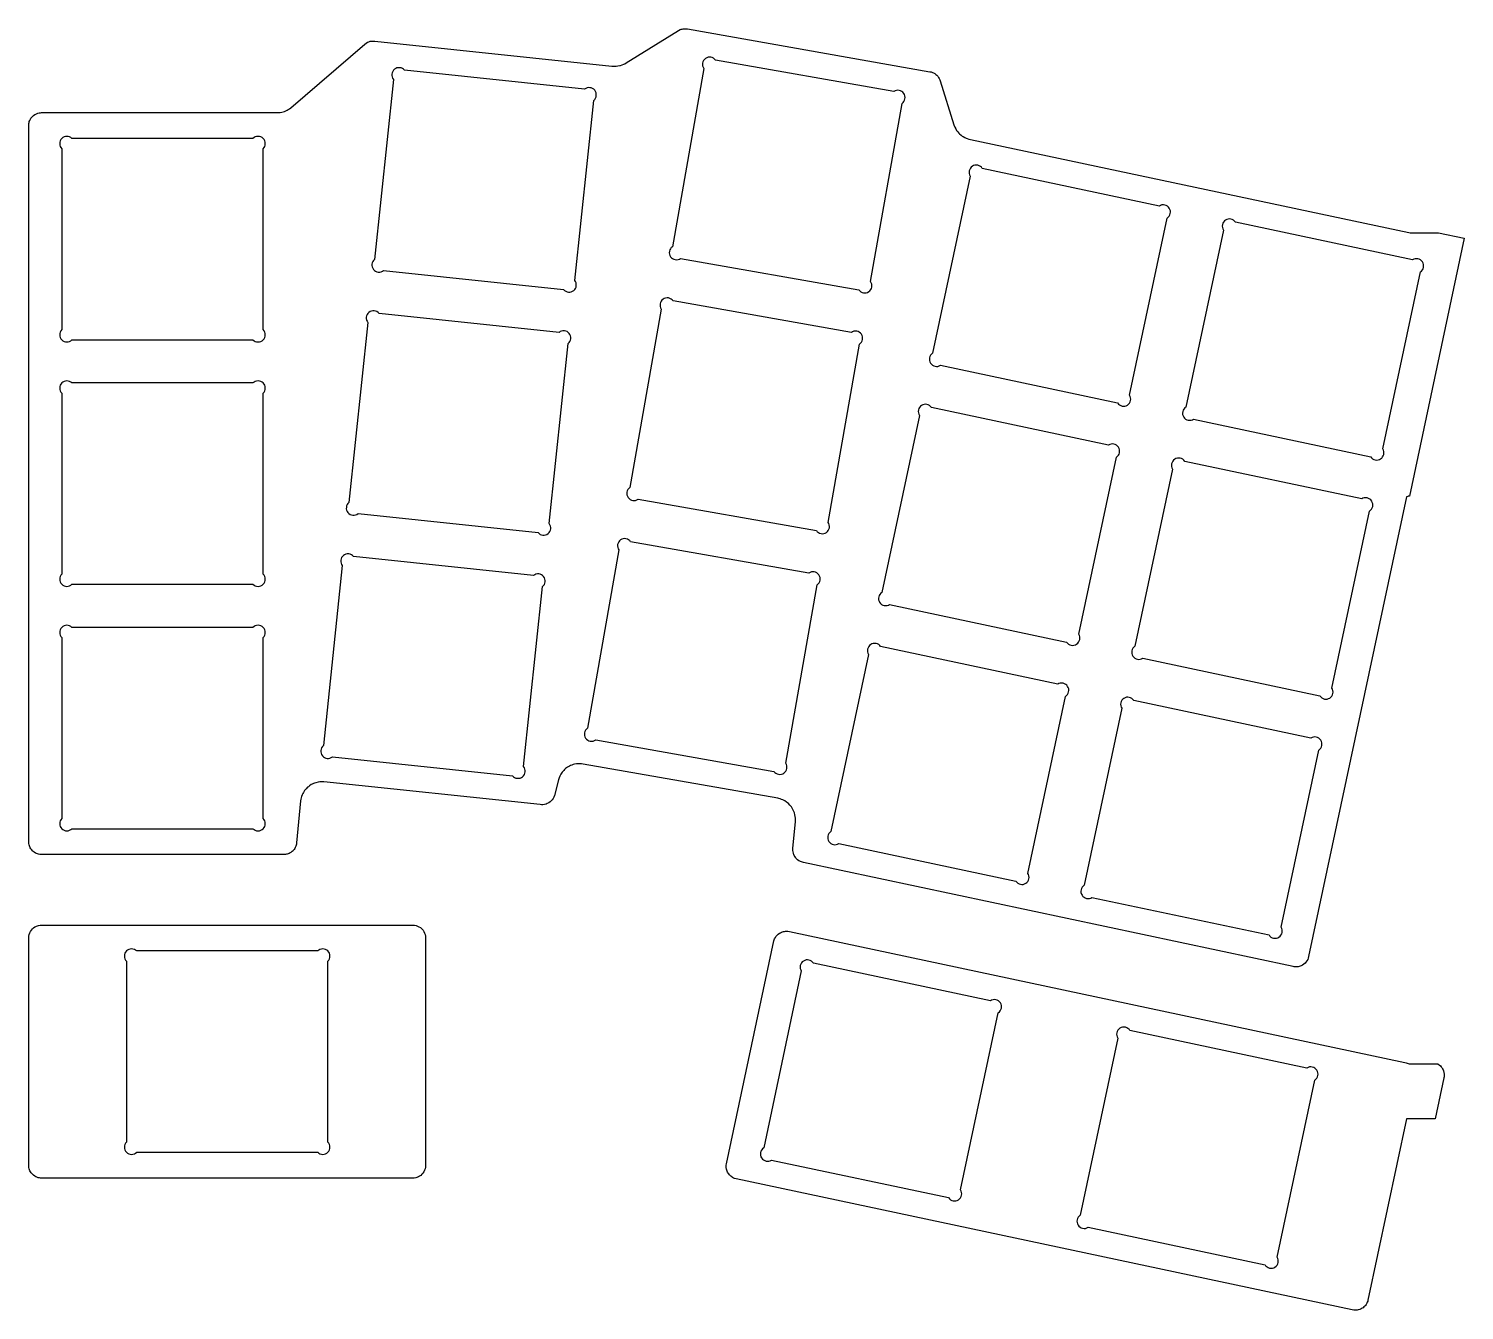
# Model space of a CAD drawing. Header units: millimetres. Extents: x -110 to -10.2, y -15.2 to 74.
import ezdxf

# ---------------------------------------------------------------- set-up
doc = ezdxf.new("R2010")
doc.units = ezdxf.units.MM

msp = doc.modelspace()

# ---------------------------------------------------------------- linework, layer by layer
at = {"layer": 'OUTLINE'}
for points in [[(-110.05, 67.248), (-110.045, 67.323), (-110.038, 67.38), (-110.027, 67.436), (-110.007, 67.508), (-109.981, 67.578), (-109.958, 67.63), (-109.932, 67.679), (-109.892, 67.743), (-109.847, 67.803), (-109.81, 67.845), (-109.771, 67.885), (-109.714, 67.935), (-109.622, 67.999), (-109.557, 68.036), (-109.506, 68.06), (-109.42, 68.092), (-109.327, 68.116), (-109.235, 68.129), (-109.156, 68.133), (-92.773, 68.134), (-92.652, 68.138), (-92.562, 68.147), (-92.439, 68.169), (-92.345, 68.193), (-92.259, 68.221), (-92.168, 68.257), (-92.087, 68.295), (-92.001, 68.341), (-91.925, 68.389), (-91.825, 68.463), (-86.685, 72.904), (-86.596, 72.969), (-86.494, 73.026), (-86.39, 73.067), (-86.3, 73.092), (-86.226, 73.104), (-86.151, 73.111), (-86.076, 73.111), (-85.982, 73.104), (-69.501, 71.371), (-69.387, 71.361), (-69.262, 71.36), (-69.199, 71.363), (-69.075, 71.377), (-68.952, 71.401), (-68.892, 71.417), (-68.773, 71.456), (-68.659, 71.506), (-68.603, 71.534), (-68.5, 71.594), (-64.859, 73.856), (-64.758, 73.905), (-64.687, 73.93), (-64.616, 73.948), (-64.542, 73.961), (-64.487, 73.967), (-64.43, 73.969), (-64.355, 73.967), (-64.234, 73.95), (-47.399, 70.982), (-47.298, 70.96), (-47.21, 70.932), (-47.124, 70.894), (-47.043, 70.847), (-46.967, 70.793), (-46.897, 70.73), (-46.834, 70.661), (-46.778, 70.585), (-46.731, 70.505), (-46.693, 70.421), (-46.665, 70.341), (-45.711, 67.282), (-45.673, 67.176), (-45.648, 67.119), (-45.591, 67.008), (-45.525, 66.901), (-45.443, 66.792), (-45.368, 66.707), (-45.324, 66.663), (-45.221, 66.573), (-45.13, 66.505), (-45.078, 66.471), (-44.959, 66.404), (-44.856, 66.357), (-44.798, 66.335), (-44.678, 66.297), (-44.563, 66.27), (-14.073, 59.789), (-14, 59.78), (-12.023, 59.778), (-10.226, 59.396), (-14.038, 41.457), (-14.13, 41.457), (-14.149, 41.432), (-14.252, 41.416), (-21.048, 9.445), (-21.074, 9.345), (-21.116, 9.241), (-21.17, 9.143), (-21.236, 9.052), (-21.3, 8.983), (-21.385, 8.91), (-21.478, 8.847), (-21.579, 8.797), (-21.647, 8.772), (-21.717, 8.752), (-21.777, 8.739), (-21.851, 8.73), (-21.907, 8.727), (-21.982, 8.728), (-22.057, 8.735), (-22.12, 8.747), (-56.163, 15.983), (-56.253, 16.004), (-56.324, 16.027), (-56.376, 16.049), (-56.427, 16.073), (-56.492, 16.111), (-56.583, 16.177), (-56.638, 16.227), (-56.677, 16.268), (-56.713, 16.311), (-56.757, 16.372), (-56.814, 16.469), (-56.844, 16.537), (-56.863, 16.59), (-56.879, 16.644), (-56.895, 16.718), (-56.907, 16.829), (-56.905, 16.949), (-56.739, 18.848), (-56.734, 18.94), (-56.737, 19.065), (-56.749, 19.189), (-56.773, 19.312), (-56.806, 19.433), (-56.861, 19.577), (-56.932, 19.718), (-57.015, 19.848), (-57.114, 19.971), (-57.223, 20.081), (-57.345, 20.181), (-57.474, 20.266), (-57.614, 20.339), (-57.699, 20.374), (-57.789, 20.406), (-57.878, 20.43), (-57.968, 20.449), (-71.489, 22.833), (-71.607, 22.85), (-71.703, 22.857), (-71.795, 22.858), (-71.952, 22.846), (-72.104, 22.818), (-72.196, 22.793), (-72.283, 22.764), (-72.372, 22.727), (-72.455, 22.687), (-72.591, 22.607), (-72.714, 22.515), (-72.786, 22.452), (-72.851, 22.387), (-72.954, 22.266), (-73.041, 22.139), (-73.116, 22), (-73.164, 21.885), (-73.21, 21.741), (-73.498, 20.648), (-73.537, 20.541), (-73.589, 20.441), (-73.652, 20.348), (-73.724, 20.267), (-73.797, 20.202), (-73.888, 20.137), (-73.988, 20.084), (-74.075, 20.05), (-74.183, 20.021), (-74.292, 20.006), (-74.388, 20.003), (-74.48, 20.01), (-89.526, 21.592), (-89.683, 21.597), (-89.808, 21.59), (-89.932, 21.572), (-90.081, 21.536), (-90.173, 21.506), (-90.257, 21.472), (-90.344, 21.43), (-90.399, 21.401), (-90.529, 21.318), (-90.605, 21.259), (-90.653, 21.219), (-90.762, 21.111), (-90.825, 21.038), (-90.863, 20.988), (-90.948, 20.86), (-90.994, 20.776), (-91.033, 20.693), (-91.078, 20.577), (-91.106, 20.485), (-91.127, 20.396), (-91.146, 20.273), (-91.423, 17.349), (-91.434, 17.268), (-91.451, 17.195), (-91.474, 17.124), (-91.495, 17.071), (-91.519, 17.021), (-91.556, 16.956), (-91.599, 16.894), (-91.634, 16.85), (-91.672, 16.808), (-91.724, 16.758), (-91.769, 16.721), (-91.83, 16.678), (-91.879, 16.649), (-91.946, 16.615), (-92.015, 16.587), (-92.068, 16.569), (-92.123, 16.555), (-92.192, 16.543), (-92.271, 16.535), (-92.345, 16.534), (-109.192, 16.535), (-109.267, 16.541), (-109.359, 16.558), (-109.449, 16.585), (-109.518, 16.613), (-109.585, 16.646), (-109.665, 16.696), (-109.739, 16.753), (-109.793, 16.804), (-109.843, 16.86), (-109.899, 16.935), (-109.947, 17.016), (-109.979, 17.084), (-110.005, 17.154), (-110.026, 17.226), (-110.04, 17.3), (-110.049, 17.393)], [(-51.425, 56.007), (-51.418, 56.105), (-51.43, 56.202), (-51.46, 56.295), (-51.508, 56.38), (-49.323, 68.775), (-49.248, 68.839), (-49.188, 68.916), (-49.143, 69.003), (-49.117, 69.098), (-49.109, 69.196), (-49.121, 69.293), (-49.152, 69.386), (-49.2, 69.471), (-49.264, 69.546), (-49.341, 69.606), (-49.428, 69.651), (-49.523, 69.677), (-49.62, 69.685), (-49.718, 69.673), (-49.811, 69.642), (-49.896, 69.594), (-62.291, 71.78), (-62.355, 71.854), (-62.432, 71.915), (-62.519, 71.959), (-62.613, 71.985), (-62.711, 71.993), (-62.809, 71.981), (-62.902, 71.951), (-62.987, 71.903), (-63.061, 71.839), (-63.122, 71.762), (-63.166, 71.674), (-63.193, 71.58), (-63.2, 71.482), (-63.188, 71.385), (-63.158, 71.292), (-63.11, 71.206), (-65.295, 58.812), (-65.37, 58.748), (-65.43, 58.671), (-65.475, 58.583), (-65.501, 58.489), (-65.508, 58.391), (-65.497, 58.294), (-65.466, 58.201), (-65.418, 58.115), (-65.354, 58.041), (-65.277, 57.98), (-65.19, 57.936), (-65.095, 57.91), (-64.998, 57.902), (-64.9, 57.914), (-64.807, 57.944), (-64.722, 57.992), (-52.327, 55.807), (-52.263, 55.733), (-52.186, 55.672), (-52.099, 55.628), (-52.004, 55.601), (-51.907, 55.594), (-51.809, 55.606), (-51.716, 55.636), (-51.631, 55.684), (-51.556, 55.748), (-51.496, 55.825), (-51.452, 55.912)], [(-71.972, 56.099), (-71.971, 56.198), (-71.99, 56.294), (-72.027, 56.385), (-72.08, 56.466), (-70.765, 68.983), (-70.695, 69.052), (-70.64, 69.133), (-70.602, 69.224), (-70.582, 69.32), (-70.582, 69.418), (-70.6, 69.514), (-70.637, 69.605), (-70.691, 69.686), (-70.76, 69.756), (-70.841, 69.811), (-70.931, 69.849), (-71.027, 69.869), (-71.125, 69.87), (-71.222, 69.851), (-71.312, 69.814), (-71.394, 69.76), (-83.911, 71.076), (-83.98, 71.146), (-84.061, 71.201), (-84.151, 71.239), (-84.247, 71.259), (-84.345, 71.259), (-84.442, 71.241), (-84.532, 71.204), (-84.614, 71.15), (-84.684, 71.081), (-84.739, 71), (-84.777, 70.91), (-84.797, 70.814), (-84.798, 70.716), (-84.779, 70.619), (-84.742, 70.529), (-84.688, 70.447), (-86.004, 57.93), (-86.074, 57.861), (-86.129, 57.78), (-86.167, 57.69), (-86.186, 57.594), (-86.187, 57.496), (-86.169, 57.399), (-86.132, 57.308), (-86.078, 57.227), (-86.009, 57.157), (-85.928, 57.102), (-85.837, 57.064), (-85.741, 57.044), (-85.643, 57.043), (-85.547, 57.062), (-85.456, 57.099), (-85.374, 57.153), (-72.858, 55.837), (-72.789, 55.767), (-72.708, 55.712), (-72.617, 55.674), (-72.521, 55.655), (-72.423, 55.654), (-72.327, 55.672), (-72.236, 55.709), (-72.154, 55.763), (-72.085, 55.832), (-72.03, 55.913), (-71.992, 56.003)], [(-93.604, 52.687), (-93.613, 52.785), (-93.642, 52.878), (-93.688, 52.965), (-93.75, 53.041), (-93.75, 65.626), (-93.688, 65.702), (-93.642, 65.789), (-93.613, 65.882), (-93.604, 65.98), (-93.613, 66.078), (-93.642, 66.171), (-93.688, 66.258), (-93.75, 66.334), (-93.826, 66.396), (-93.912, 66.442), (-94.006, 66.47), (-94.104, 66.48), (-94.201, 66.47), (-94.295, 66.442), (-94.381, 66.396), (-94.457, 66.334), (-107.043, 66.334), (-107.119, 66.396), (-107.205, 66.442), (-107.299, 66.47), (-107.396, 66.48), (-107.494, 66.47), (-107.588, 66.442), (-107.674, 66.396), (-107.75, 66.334), (-107.812, 66.258), (-107.858, 66.171), (-107.887, 66.078), (-107.896, 65.98), (-107.887, 65.882), (-107.858, 65.789), (-107.812, 65.702), (-107.75, 65.626), (-107.75, 53.041), (-107.812, 52.965), (-107.858, 52.878), (-107.887, 52.785), (-107.896, 52.687), (-107.887, 52.59), (-107.858, 52.496), (-107.812, 52.409), (-107.75, 52.334), (-107.674, 52.271), (-107.588, 52.225), (-107.494, 52.197), (-107.396, 52.187), (-107.299, 52.197), (-107.205, 52.225), (-107.119, 52.271), (-107.043, 52.334), (-94.457, 52.334), (-94.381, 52.271), (-94.295, 52.225), (-94.201, 52.197), (-94.104, 52.187), (-94.006, 52.197), (-93.912, 52.225), (-93.826, 52.271), (-93.75, 52.334), (-93.688, 52.409), (-93.642, 52.496), (-93.613, 52.59)], [(-33.432, 48.112), (-33.421, 48.21), (-33.43, 48.307), (-33.457, 48.402), (-33.502, 48.489), (-30.885, 60.799), (-30.809, 60.861), (-30.745, 60.936), (-30.698, 61.021), (-30.668, 61.115), (-30.658, 61.212), (-30.666, 61.31), (-30.693, 61.404), (-30.738, 61.491), (-30.799, 61.568), (-30.874, 61.631), (-30.96, 61.678), (-31.054, 61.708), (-31.151, 61.719), (-31.249, 61.71), (-31.343, 61.683), (-31.43, 61.638), (-43.741, 64.255), (-43.802, 64.331), (-43.877, 64.395), (-43.963, 64.442), (-44.056, 64.472), (-44.153, 64.482), (-44.251, 64.474), (-44.345, 64.447), (-44.432, 64.402), (-44.509, 64.341), (-44.572, 64.266), (-44.619, 64.18), (-44.649, 64.086), (-44.66, 63.989), (-44.652, 63.891), (-44.624, 63.797), (-44.579, 63.71), (-47.196, 51.399), (-47.273, 51.338), (-47.336, 51.263), (-47.383, 51.177), (-47.413, 51.084), (-47.424, 50.987), (-47.415, 50.889), (-47.388, 50.795), (-47.343, 50.708), (-47.282, 50.631), (-47.207, 50.568), (-47.121, 50.521), (-47.028, 50.491), (-46.93, 50.48), (-46.833, 50.488), (-46.738, 50.516), (-46.651, 50.561), (-34.341, 47.944), (-34.279, 47.867), (-34.204, 47.804), (-34.119, 47.757), (-34.025, 47.727), (-33.928, 47.716), (-33.83, 47.725), (-33.736, 47.752), (-33.649, 47.797), (-33.572, 47.858), (-33.509, 47.933), (-33.462, 48.019)], [(-15.826, 44.37), (-15.815, 44.467), (-15.823, 44.565), (-15.85, 44.659), (-15.895, 44.746), (-13.279, 57.057), (-13.202, 57.118), (-13.139, 57.193), (-13.091, 57.279), (-13.062, 57.372), (-13.051, 57.47), (-13.059, 57.567), (-13.086, 57.662), (-13.132, 57.749), (-13.193, 57.825), (-13.268, 57.888), (-13.354, 57.936), (-13.447, 57.965), (-13.544, 57.976), (-13.642, 57.968), (-13.736, 57.941), (-13.823, 57.896), (-26.134, 60.512), (-26.195, 60.589), (-26.27, 60.652), (-26.356, 60.7), (-26.449, 60.729), (-26.547, 60.74), (-26.644, 60.732), (-26.739, 60.705), (-26.826, 60.659), (-26.902, 60.598), (-26.965, 60.523), (-27.013, 60.437), (-27.042, 60.344), (-27.053, 60.247), (-27.045, 60.149), (-27.018, 60.055), (-26.973, 59.968), (-29.589, 47.657), (-29.666, 47.596), (-29.729, 47.521), (-29.776, 47.435), (-29.806, 47.342), (-29.817, 47.244), (-29.809, 47.147), (-29.781, 47.052), (-29.736, 46.965), (-29.675, 46.889), (-29.6, 46.826), (-29.514, 46.778), (-29.421, 46.749), (-29.324, 46.738), (-29.226, 46.746), (-29.132, 46.773), (-29.045, 46.818), (-16.734, 44.202), (-16.673, 44.125), (-16.598, 44.062), (-16.512, 44.015), (-16.419, 43.985), (-16.321, 43.974), (-16.224, 43.982), (-16.129, 44.01), (-16.042, 44.055), (-15.966, 44.116), (-15.903, 44.191), (-15.855, 44.277)], [(-54.377, 39.265), (-54.37, 39.363), (-54.382, 39.46), (-54.412, 39.553), (-54.46, 39.639), (-52.275, 52.033), (-52.2, 52.097), (-52.14, 52.174), (-52.095, 52.262), (-52.069, 52.356), (-52.062, 52.454), (-52.073, 52.551), (-52.104, 52.644), (-52.152, 52.73), (-52.216, 52.804), (-52.293, 52.865), (-52.38, 52.909), (-52.475, 52.935), (-52.572, 52.943), (-52.67, 52.931), (-52.763, 52.901), (-52.848, 52.852), (-65.243, 55.038), (-65.307, 55.112), (-65.384, 55.173), (-65.471, 55.217), (-65.566, 55.244), (-65.663, 55.251), (-65.761, 55.239), (-65.854, 55.209), (-65.939, 55.161), (-66.014, 55.097), (-66.074, 55.02), (-66.118, 54.932), (-66.145, 54.838), (-66.152, 54.74), (-66.14, 54.643), (-66.11, 54.55), (-66.062, 54.464), (-68.247, 42.07), (-68.322, 42.006), (-68.382, 41.929), (-68.427, 41.841), (-68.453, 41.747), (-68.461, 41.649), (-68.449, 41.552), (-68.418, 41.459), (-68.37, 41.373), (-68.306, 41.299), (-68.229, 41.239), (-68.142, 41.194), (-68.047, 41.168), (-67.95, 41.16), (-67.852, 41.172), (-67.759, 41.203), (-67.674, 41.251), (-55.279, 39.065), (-55.215, 38.991), (-55.138, 38.93), (-55.051, 38.886), (-54.957, 38.86), (-54.859, 38.852), (-54.761, 38.864), (-54.668, 38.894), (-54.583, 38.942), (-54.509, 39.006), (-54.448, 39.083), (-54.404, 39.171)], [(-73.749, 39.193), (-73.748, 39.291), (-73.767, 39.387), (-73.804, 39.478), (-73.857, 39.56), (-72.542, 52.076), (-72.472, 52.145), (-72.417, 52.226), (-72.379, 52.317), (-72.359, 52.413), (-72.359, 52.511), (-72.377, 52.607), (-72.414, 52.698), (-72.468, 52.78), (-72.537, 52.849), (-72.618, 52.904), (-72.708, 52.942), (-72.804, 52.962), (-72.902, 52.963), (-72.999, 52.944), (-73.089, 52.907), (-73.171, 52.853), (-85.688, 54.169), (-85.757, 54.239), (-85.838, 54.294), (-85.928, 54.332), (-86.024, 54.352), (-86.122, 54.352), (-86.219, 54.334), (-86.309, 54.297), (-86.391, 54.243), (-86.461, 54.174), (-86.516, 54.093), (-86.554, 54.003), (-86.574, 53.907), (-86.575, 53.809), (-86.556, 53.712), (-86.519, 53.622), (-86.465, 53.54), (-87.781, 41.023), (-87.851, 40.954), (-87.906, 40.873), (-87.944, 40.783), (-87.963, 40.687), (-87.964, 40.589), (-87.946, 40.492), (-87.909, 40.402), (-87.855, 40.32), (-87.786, 40.25), (-87.705, 40.195), (-87.614, 40.157), (-87.518, 40.137), (-87.42, 40.136), (-87.324, 40.155), (-87.233, 40.192), (-87.151, 40.246), (-74.635, 38.93), (-74.566, 38.86), (-74.485, 38.805), (-74.394, 38.767), (-74.298, 38.748), (-74.2, 38.747), (-74.104, 38.765), (-74.013, 38.802), (-73.931, 38.856), (-73.862, 38.925), (-73.807, 39.006), (-73.769, 39.097)], [(-93.604, 35.687), (-93.613, 35.785), (-93.642, 35.878), (-93.688, 35.965), (-93.75, 36.041), (-93.75, 48.626), (-93.688, 48.702), (-93.642, 48.789), (-93.613, 48.882), (-93.604, 48.98), (-93.613, 49.078), (-93.642, 49.171), (-93.688, 49.258), (-93.75, 49.334), (-93.826, 49.396), (-93.912, 49.442), (-94.006, 49.47), (-94.104, 49.48), (-94.201, 49.47), (-94.295, 49.442), (-94.381, 49.396), (-94.457, 49.334), (-107.043, 49.334), (-107.119, 49.396), (-107.205, 49.442), (-107.299, 49.47), (-107.396, 49.48), (-107.494, 49.47), (-107.588, 49.442), (-107.674, 49.396), (-107.75, 49.334), (-107.812, 49.258), (-107.858, 49.171), (-107.887, 49.078), (-107.896, 48.98), (-107.887, 48.882), (-107.858, 48.789), (-107.812, 48.702), (-107.75, 48.626), (-107.75, 36.041), (-107.812, 35.965), (-107.858, 35.878), (-107.887, 35.785), (-107.896, 35.687), (-107.887, 35.59), (-107.858, 35.496), (-107.812, 35.409), (-107.75, 35.334), (-107.674, 35.271), (-107.588, 35.225), (-107.494, 35.197), (-107.396, 35.187), (-107.299, 35.197), (-107.205, 35.225), (-107.119, 35.271), (-107.043, 35.334), (-94.457, 35.334), (-94.381, 35.271), (-94.295, 35.225), (-94.201, 35.197), (-94.104, 35.187), (-94.006, 35.197), (-93.912, 35.225), (-93.826, 35.271), (-93.75, 35.334), (-93.688, 35.409), (-93.642, 35.496), (-93.613, 35.59)], [(-36.967, 31.484), (-36.956, 31.581), (-36.964, 31.679), (-36.991, 31.773), (-37.036, 31.86), (-34.42, 44.171), (-34.343, 44.232), (-34.28, 44.307), (-34.233, 44.393), (-34.203, 44.486), (-34.192, 44.584), (-34.2, 44.681), (-34.228, 44.775), (-34.273, 44.863), (-34.334, 44.939), (-34.409, 45.002), (-34.495, 45.05), (-34.588, 45.079), (-34.685, 45.09), (-34.783, 45.082), (-34.877, 45.055), (-34.964, 45.01), (-47.275, 47.626), (-47.336, 47.703), (-47.411, 47.766), (-47.497, 47.813), (-47.59, 47.843), (-47.688, 47.854), (-47.786, 47.846), (-47.88, 47.818), (-47.967, 47.773), (-48.043, 47.712), (-48.107, 47.637), (-48.154, 47.551), (-48.184, 47.458), (-48.194, 47.361), (-48.186, 47.263), (-48.159, 47.169), (-48.114, 47.082), (-50.731, 34.771), (-50.807, 34.71), (-50.87, 34.635), (-50.918, 34.549), (-50.947, 34.456), (-50.958, 34.358), (-50.95, 34.26), (-50.923, 34.166), (-50.878, 34.079), (-50.816, 34.003), (-50.741, 33.939), (-50.656, 33.892), (-50.562, 33.862), (-50.465, 33.852), (-50.367, 33.86), (-50.273, 33.887), (-50.186, 33.932), (-37.875, 31.315), (-37.814, 31.239), (-37.739, 31.176), (-37.653, 31.128), (-37.56, 31.099), (-37.462, 31.088), (-37.365, 31.096), (-37.271, 31.123), (-37.183, 31.168), (-37.107, 31.23), (-37.044, 31.305), (-36.996, 31.39)], [(-19.36, 27.741), (-19.349, 27.839), (-19.358, 27.937), (-19.385, 28.031), (-19.43, 28.118), (-16.813, 40.428), (-16.737, 40.49), (-16.673, 40.565), (-16.626, 40.65), (-16.596, 40.744), (-16.585, 40.841), (-16.594, 40.939), (-16.621, 41.033), (-16.666, 41.12), (-16.727, 41.197), (-16.802, 41.26), (-16.888, 41.307), (-16.981, 41.337), (-17.079, 41.348), (-17.177, 41.339), (-17.271, 41.312), (-17.358, 41.267), (-29.668, 43.884), (-29.73, 43.96), (-29.805, 44.024), (-29.89, 44.071), (-29.984, 44.101), (-30.081, 44.112), (-30.179, 44.103), (-30.273, 44.076), (-30.36, 44.031), (-30.437, 43.97), (-30.5, 43.895), (-30.547, 43.809), (-30.577, 43.716), (-30.588, 43.618), (-30.579, 43.52), (-30.552, 43.426), (-30.507, 43.339), (-33.124, 31.028), (-33.2, 30.967), (-33.264, 30.892), (-33.311, 30.807), (-33.341, 30.713), (-33.352, 30.616), (-33.343, 30.518), (-33.316, 30.424), (-33.271, 30.337), (-33.21, 30.26), (-33.135, 30.197), (-33.049, 30.15), (-32.956, 30.12), (-32.858, 30.109), (-32.76, 30.118), (-32.666, 30.145), (-32.579, 30.19), (-20.268, 27.573), (-20.207, 27.497), (-20.132, 27.433), (-20.047, 27.386), (-19.953, 27.356), (-19.856, 27.345), (-19.758, 27.354), (-19.664, 27.381), (-19.577, 27.426), (-19.5, 27.487), (-19.437, 27.562), (-19.39, 27.648)], [(-57.329, 22.523), (-57.322, 22.621), (-57.334, 22.718), (-57.364, 22.812), (-57.412, 22.897), (-55.227, 35.292), (-55.152, 35.355), (-55.092, 35.433), (-55.047, 35.52), (-55.021, 35.614), (-55.014, 35.712), (-55.025, 35.809), (-55.056, 35.903), (-55.104, 35.988), (-55.168, 36.062), (-55.245, 36.123), (-55.332, 36.167), (-55.427, 36.194), (-55.524, 36.201), (-55.622, 36.189), (-55.715, 36.159), (-55.8, 36.111), (-68.195, 38.296), (-68.259, 38.371), (-68.336, 38.431), (-68.423, 38.475), (-68.518, 38.502), (-68.615, 38.509), (-68.713, 38.498), (-68.806, 38.467), (-68.891, 38.419), (-68.966, 38.355), (-69.026, 38.278), (-69.07, 38.191), (-69.097, 38.096), (-69.104, 37.999), (-69.093, 37.901), (-69.062, 37.808), (-69.014, 37.723), (-71.199, 25.328), (-71.274, 25.264), (-71.334, 25.187), (-71.379, 25.1), (-71.405, 25.005), (-71.413, 24.908), (-71.401, 24.81), (-71.37, 24.717), (-71.322, 24.632), (-71.258, 24.557), (-71.181, 24.497), (-71.094, 24.453), (-70.999, 24.426), (-70.902, 24.419), (-70.804, 24.43), (-70.711, 24.461), (-70.626, 24.509), (-58.231, 22.323), (-58.167, 22.249), (-58.09, 22.189), (-58.003, 22.144), (-57.909, 22.118), (-57.811, 22.11), (-57.714, 22.122), (-57.62, 22.153), (-57.535, 22.201), (-57.461, 22.264), (-57.4, 22.342), (-57.356, 22.429)], [(-75.526, 22.286), (-75.525, 22.384), (-75.544, 22.48), (-75.581, 22.571), (-75.634, 22.653), (-74.319, 35.169), (-74.249, 35.238), (-74.194, 35.319), (-74.156, 35.41), (-74.136, 35.506), (-74.136, 35.604), (-74.154, 35.7), (-74.191, 35.791), (-74.245, 35.873), (-74.314, 35.942), (-74.395, 35.997), (-74.485, 36.036), (-74.581, 36.055), (-74.679, 36.056), (-74.776, 36.037), (-74.866, 36.001), (-74.948, 35.947), (-87.465, 37.262), (-87.534, 37.332), (-87.615, 37.387), (-87.705, 37.425), (-87.801, 37.445), (-87.899, 37.445), (-87.996, 37.427), (-88.086, 37.39), (-88.168, 37.336), (-88.238, 37.267), (-88.293, 37.186), (-88.331, 37.096), (-88.351, 37), (-88.352, 36.902), (-88.333, 36.806), (-88.296, 36.715), (-88.242, 36.633), (-89.558, 24.116), (-89.628, 24.047), (-89.682, 23.966), (-89.721, 23.876), (-89.74, 23.78), (-89.741, 23.682), (-89.722, 23.585), (-89.686, 23.495), (-89.632, 23.413), (-89.563, 23.343), (-89.482, 23.288), (-89.391, 23.25), (-89.295, 23.23), (-89.197, 23.23), (-89.101, 23.248), (-89.01, 23.285), (-88.928, 23.339), (-76.412, 22.023), (-76.343, 21.954), (-76.262, 21.899), (-76.171, 21.86), (-76.075, 21.841), (-75.977, 21.84), (-75.881, 21.859), (-75.79, 21.895), (-75.708, 21.949), (-75.639, 22.018), (-75.584, 22.099), (-75.546, 22.19)], [(-93.613, 18.785), (-93.642, 18.878), (-93.688, 18.965), (-93.75, 19.041), (-93.75, 31.626), (-93.688, 31.702), (-93.642, 31.789), (-93.613, 31.882), (-93.604, 31.98), (-93.613, 32.078), (-93.642, 32.171), (-93.688, 32.258), (-93.75, 32.334), (-93.826, 32.396), (-93.912, 32.442), (-94.006, 32.47), (-94.104, 32.48), (-94.201, 32.47), (-94.295, 32.442), (-94.381, 32.396), (-94.457, 32.334), (-107.043, 32.334), (-107.119, 32.396), (-107.205, 32.442), (-107.299, 32.47), (-107.396, 32.48), (-107.494, 32.47), (-107.588, 32.442), (-107.674, 32.396), (-107.75, 32.334), (-107.812, 32.258), (-107.858, 32.171), (-107.887, 32.078), (-107.896, 31.98), (-107.887, 31.882), (-107.858, 31.789), (-107.812, 31.702), (-107.75, 31.626), (-107.75, 19.041), (-107.812, 18.965), (-107.858, 18.878), (-107.887, 18.785), (-107.896, 18.687), (-107.887, 18.59), (-107.858, 18.496), (-107.812, 18.409), (-107.75, 18.334), (-107.674, 18.271), (-107.588, 18.225), (-107.494, 18.197), (-107.396, 18.187), (-107.299, 18.197), (-107.205, 18.225), (-107.119, 18.271), (-107.043, 18.334), (-94.457, 18.334), (-94.381, 18.271), (-94.295, 18.225), (-94.201, 18.197), (-94.104, 18.187), (-94.006, 18.197), (-93.912, 18.225), (-93.826, 18.271), (-93.75, 18.334), (-93.688, 18.409), (-93.642, 18.496), (-93.613, 18.59), (-93.604, 18.687)], [(-40.501, 14.855), (-40.49, 14.953), (-40.499, 15.05), (-40.526, 15.145), (-40.571, 15.232), (-37.954, 27.542), (-37.878, 27.604), (-37.814, 27.678), (-37.767, 27.764), (-37.737, 27.858), (-37.727, 27.955), (-37.735, 28.053), (-37.762, 28.147), (-37.807, 28.234), (-37.868, 28.311), (-37.943, 28.374), (-38.029, 28.421), (-38.123, 28.451), (-38.22, 28.462), (-38.318, 28.453), (-38.412, 28.426), (-38.499, 28.381), (-50.81, 30.998), (-50.871, 31.074), (-50.946, 31.137), (-51.032, 31.185), (-51.125, 31.215), (-51.222, 31.225), (-51.32, 31.217), (-51.414, 31.19), (-51.501, 31.145), (-51.578, 31.084), (-51.641, 31.009), (-51.688, 30.923), (-51.718, 30.829), (-51.729, 30.732), (-51.721, 30.634), (-51.693, 30.54), (-51.648, 30.453), (-54.265, 18.142), (-54.342, 18.081), (-54.405, 18.006), (-54.452, 17.92), (-54.482, 17.827), (-54.493, 17.73), (-54.484, 17.632), (-54.457, 17.538), (-54.412, 17.451), (-54.351, 17.374), (-54.276, 17.311), (-54.19, 17.264), (-54.097, 17.234), (-53.999, 17.223), (-53.902, 17.231), (-53.807, 17.259), (-53.72, 17.304), (-41.41, 14.687), (-41.348, 14.61), (-41.273, 14.547), (-41.188, 14.5), (-41.094, 14.47), (-40.997, 14.459), (-40.899, 14.468), (-40.805, 14.495), (-40.718, 14.54), (-40.641, 14.601), (-40.578, 14.676), (-40.531, 14.762)], [(-22.895, 11.113), (-22.884, 11.21), (-22.892, 11.308), (-22.919, 11.402), (-22.964, 11.489), (-20.348, 23.8), (-20.271, 23.861), (-20.208, 23.936), (-20.16, 24.022), (-20.131, 24.115), (-20.12, 24.213), (-20.128, 24.31), (-20.155, 24.405), (-20.201, 24.492), (-20.262, 24.568), (-20.337, 24.631), (-20.422, 24.679), (-20.516, 24.708), (-20.613, 24.719), (-20.711, 24.711), (-20.805, 24.684), (-20.892, 24.639), (-33.203, 27.255), (-33.264, 27.332), (-33.339, 27.395), (-33.425, 27.442), (-33.518, 27.472), (-33.616, 27.483), (-33.713, 27.475), (-33.808, 27.447), (-33.895, 27.402), (-33.971, 27.341), (-34.034, 27.266), (-34.082, 27.18), (-34.111, 27.087), (-34.122, 26.99), (-34.114, 26.892), (-34.087, 26.798), (-34.042, 26.711), (-36.658, 14.4), (-36.735, 14.339), (-36.798, 14.264), (-36.845, 14.178), (-36.875, 14.085), (-36.886, 13.987), (-36.878, 13.89), (-36.85, 13.795), (-36.805, 13.708), (-36.744, 13.632), (-36.669, 13.569), (-36.583, 13.521), (-36.49, 13.492), (-36.393, 13.481), (-36.295, 13.489), (-36.201, 13.516), (-36.114, 13.561), (-23.803, 10.945), (-23.742, 10.868), (-23.667, 10.805), (-23.581, 10.758), (-23.488, 10.728), (-23.39, 10.717), (-23.292, 10.725), (-23.198, 10.753), (-23.111, 10.798), (-23.035, 10.859), (-22.972, 10.934), (-22.924, 11.02)], [(-110.05, -5.039), (-110.05, 10.759), (-110.039, 10.871), (-110.015, 10.981), (-109.978, 11.087), (-109.927, 11.187), (-109.865, 11.281), (-109.792, 11.364), (-109.707, 11.44), (-109.614, 11.504), (-109.549, 11.54), (-109.497, 11.564), (-109.445, 11.584), (-109.373, 11.605), (-109.263, 11.626), (-109.147, 11.634), (-83.344, 11.634), (-83.229, 11.625), (-83.119, 11.603), (-83.012, 11.568), (-82.911, 11.519), (-82.816, 11.458), (-82.758, 11.411), (-82.717, 11.373), (-82.678, 11.332), (-82.631, 11.274), (-82.569, 11.18), (-82.519, 11.079), (-82.482, 10.973), (-82.459, 10.863), (-82.45, 10.75), (-82.45, -5.092), (-82.461, -5.204), (-82.485, -5.314), (-82.522, -5.42), (-82.573, -5.52), (-82.636, -5.614), (-82.708, -5.697), (-82.793, -5.774), (-82.886, -5.837), (-82.952, -5.873), (-83.004, -5.897), (-83.055, -5.917), (-83.127, -5.938), (-83.237, -5.959), (-83.353, -5.966), (-109.157, -5.966), (-109.233, -5.963), (-109.308, -5.952), (-109.381, -5.936), (-109.488, -5.901), (-109.556, -5.87), (-109.621, -5.833), (-109.713, -5.768), (-109.77, -5.719), (-109.819, -5.668), (-109.88, -5.592), (-109.93, -5.515), (-109.966, -5.447), (-109.994, -5.378), (-110.017, -5.306), (-110.034, -5.233), (-110.047, -5.14)], [(-14.244, -1.834), (-16.924, -14.442), (-16.943, -14.517), (-16.968, -14.588), (-16.999, -14.656), (-17.055, -14.753), (-17.1, -14.814), (-17.149, -14.871), (-17.202, -14.923), (-17.26, -14.971), (-17.322, -15.014), (-17.387, -15.051), (-17.49, -15.097), (-17.597, -15.129), (-17.671, -15.143), (-17.745, -15.151), (-17.82, -15.153), (-17.895, -15.149), (-18.012, -15.129), (-60.859, -6.021), (-60.966, -5.988), (-61.035, -5.959), (-61.101, -5.923), (-61.164, -5.883), (-61.224, -5.837), (-61.279, -5.787), (-61.33, -5.732), (-61.377, -5.673), (-61.418, -5.61), (-61.454, -5.544), (-61.484, -5.476), (-61.509, -5.405), (-61.527, -5.332), (-61.543, -5.221), (-61.546, -5.146), (-61.543, -5.071), (-61.526, -4.957), (-58.232, 10.535), (-58.21, 10.607), (-58.183, 10.676), (-58.13, 10.776), (-58.089, 10.838), (-58.042, 10.897), (-57.99, 10.952), (-57.935, 11.002), (-57.844, 11.068), (-57.779, 11.105), (-57.711, 11.137), (-57.641, 11.163), (-57.568, 11.184), (-57.495, 11.198), (-57.42, 11.206), (-57.345, 11.208), (-57.27, 11.203), (-57.153, 11.184), (-14.349, 2.085), (-14.271, 2.066), (-14.199, 2.043), (-14.067, 1.985), (-12.074, 1.983), (-12.032, 1.958), (-11.971, 1.915), (-11.886, 1.841), (-11.835, 1.786), (-11.788, 1.727), (-11.729, 1.632), (-11.695, 1.565), (-11.668, 1.495), (-11.638, 1.387), (-11.622, 1.275), (-11.62, 1.163), (-11.626, 1.088), (-11.639, 1.011), (-12.243, -1.83), (-13.953, -1.83)], [(-89.25, -3.459), (-89.25, 9.126), (-89.188, 9.202), (-89.142, 9.289), (-89.113, 9.382), (-89.104, 9.48), (-89.113, 9.578), (-89.142, 9.671), (-89.188, 9.758), (-89.25, 9.834), (-89.326, 9.896), (-89.412, 9.942), (-89.506, 9.97), (-89.604, 9.98), (-89.701, 9.97), (-89.795, 9.942), (-89.881, 9.896), (-89.957, 9.834), (-102.543, 9.834), (-102.619, 9.896), (-102.705, 9.942), (-102.799, 9.97), (-102.896, 9.98), (-102.994, 9.97), (-103.088, 9.942), (-103.174, 9.896), (-103.25, 9.834), (-103.312, 9.758), (-103.358, 9.671), (-103.387, 9.578), (-103.396, 9.48), (-103.387, 9.382), (-103.358, 9.289), (-103.312, 9.202), (-103.25, 9.126), (-103.25, -3.459), (-103.312, -3.535), (-103.358, -3.622), (-103.387, -3.715), (-103.396, -3.813), (-103.387, -3.91), (-103.358, -4.004), (-103.312, -4.091), (-103.25, -4.166), (-103.174, -4.229), (-103.088, -4.275), (-102.994, -4.303), (-102.896, -4.313), (-102.799, -4.303), (-102.705, -4.275), (-102.619, -4.229), (-102.543, -4.166), (-89.957, -4.166), (-89.881, -4.229), (-89.795, -4.275), (-89.701, -4.303), (-89.604, -4.313), (-89.506, -4.303), (-89.412, -4.275), (-89.326, -4.229), (-89.25, -4.166), (-89.188, -4.091), (-89.142, -4.004), (-89.113, -3.91), (-89.104, -3.813), (-89.113, -3.715), (-89.142, -3.622), (-89.188, -3.535)], [(-45.204, -6.864), (-45.249, -6.777), (-42.632, 5.534), (-42.556, 5.595), (-42.492, 5.67), (-42.445, 5.756), (-42.415, 5.849), (-42.405, 5.947), (-42.413, 6.045), (-42.44, 6.139), (-42.485, 6.226), (-42.546, 6.302), (-42.621, 6.365), (-42.707, 6.413), (-42.801, 6.442), (-42.898, 6.453), (-42.996, 6.445), (-43.09, 6.418), (-43.177, 6.373), (-55.488, 8.989), (-55.549, 9.066), (-55.624, 9.129), (-55.71, 9.177), (-55.803, 9.206), (-55.9, 9.217), (-55.998, 9.209), (-56.092, 9.182), (-56.179, 9.136), (-56.256, 9.075), (-56.319, 9), (-56.366, 8.915), (-56.396, 8.821), (-56.407, 8.724), (-56.399, 8.626), (-56.371, 8.532), (-56.326, 8.445), (-58.943, -3.866), (-59.02, -3.927), (-59.083, -4.002), (-59.13, -4.088), (-59.16, -4.181), (-59.171, -4.279), (-59.162, -4.376), (-59.135, -4.471), (-59.09, -4.558), (-59.029, -4.634), (-58.954, -4.697), (-58.868, -4.745), (-58.775, -4.774), (-58.677, -4.785), (-58.58, -4.777), (-58.485, -4.75), (-58.398, -4.705), (-46.088, -7.321), (-46.026, -7.398), (-45.951, -7.461), (-45.866, -7.508), (-45.772, -7.538), (-45.675, -7.549), (-45.577, -7.541), (-45.483, -7.513), (-45.396, -7.468), (-45.319, -7.407), (-45.256, -7.332), (-45.209, -7.246), (-45.179, -7.153), (-45.168, -7.056), (-45.177, -6.958)], [(-23.196, -11.542), (-23.241, -11.455), (-20.624, 0.856), (-20.547, 0.917), (-20.484, 0.992), (-20.437, 1.078), (-20.407, 1.171), (-20.396, 1.269), (-20.405, 1.366), (-20.432, 1.461), (-20.477, 1.548), (-20.538, 1.624), (-20.613, 1.687), (-20.699, 1.735), (-20.792, 1.764), (-20.89, 1.775), (-20.987, 1.767), (-21.081, 1.74), (-21.169, 1.695), (-33.479, 4.311), (-33.54, 4.388), (-33.615, 4.451), (-33.701, 4.499), (-33.795, 4.528), (-33.892, 4.539), (-33.99, 4.531), (-34.084, 4.504), (-34.171, 4.458), (-34.247, 4.397), (-34.311, 4.322), (-34.358, 4.236), (-34.388, 4.143), (-34.399, 4.046), (-34.39, 3.948), (-34.363, 3.854), (-34.318, 3.767), (-36.935, -8.544), (-37.011, -8.605), (-37.074, -8.68), (-37.122, -8.766), (-37.151, -8.859), (-37.162, -8.957), (-37.154, -9.054), (-37.127, -9.149), (-37.082, -9.236), (-37.02, -9.312), (-36.946, -9.375), (-36.86, -9.423), (-36.766, -9.452), (-36.669, -9.463), (-36.571, -9.455), (-36.477, -9.428), (-36.39, -9.383), (-24.079, -11.999), (-24.018, -12.076), (-23.943, -12.139), (-23.857, -12.186), (-23.764, -12.216), (-23.666, -12.227), (-23.569, -12.219), (-23.475, -12.191), (-23.388, -12.146), (-23.311, -12.085), (-23.248, -12.01), (-23.201, -11.924), (-23.171, -11.831), (-23.16, -11.734), (-23.168, -11.636)]]:
    msp.add_lwpolyline(points, close=True, dxfattribs=at)

doc.saveas('drawing.dxf')
